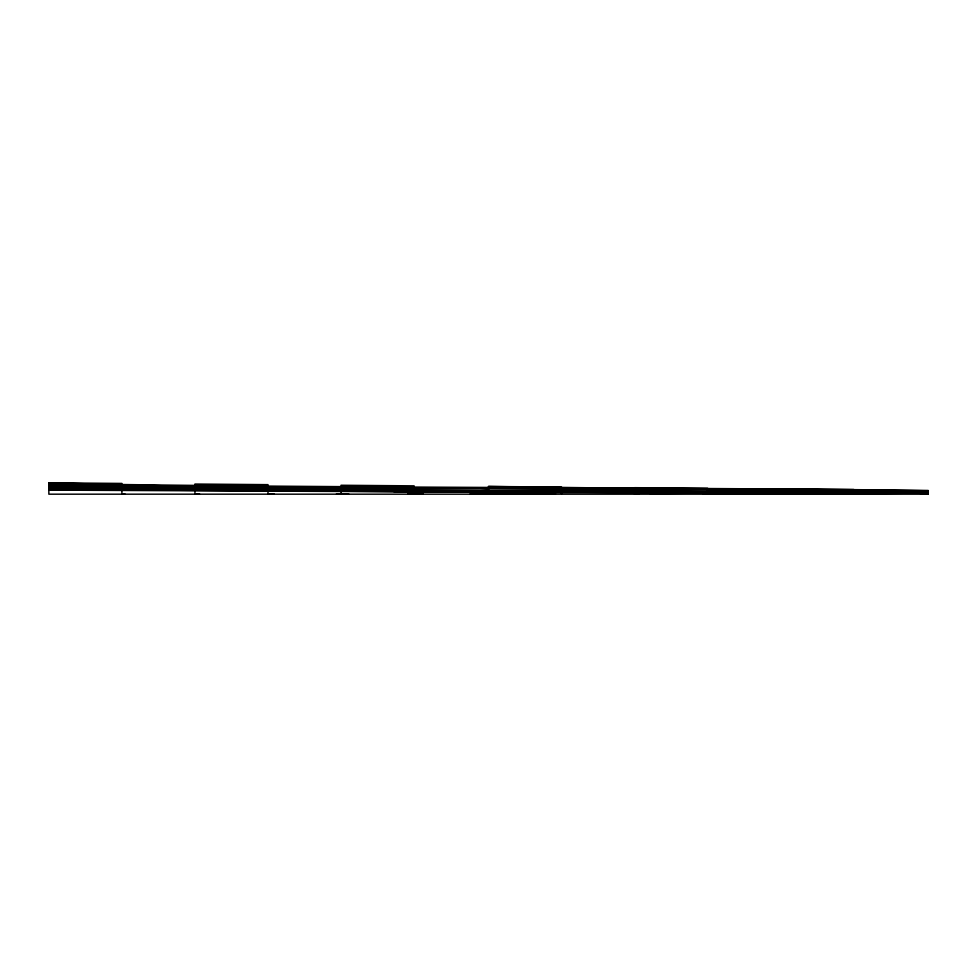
<?xml version="1.0" encoding="UTF-8"?>
<svg xmlns="http://www.w3.org/2000/svg" width="977" height="977" viewBox="0 0 977 977"><rect width="100%" height="100%" fill="white"/><g stroke="black" fill="none" stroke-linecap="round" stroke-linejoin="round"><path stroke-width="1.47" d="M48.85 487.083L121.942 487.755L121.905 483.42L48.85 482.821L48.85 494.179L928.15 494.179L928.15 490.466C635.062 486.864 341.926 488.329 48.85 483.42M561.555 491.443L561.555 487.083L488.5 486.473L488.5 494.179L555.486 493.873M48.85 488.292L268.003 489.306L268.003 494.179L273.975 493.873M928.15 493.153L707.653 494.179L707.653 488.292L634.598 487.682L634.598 494.179L639.043 493.861M634.61 493.092L634.635 490.93M920.554 493.837L928.15 494.179L928.15 492.152L488.5 486.473M341.107 490.356L341.144 487.804M267.979 489.697L268.003 488.488L488.5 490.307L707.519 489.306L928.15 491.468C635.038 489.33 341.901 494.24 48.85 485.251M318.282 490.527L341.132 490.918L341.046 485.251L414.101 485.85L414.101 494.179L423.212 493.861M48.85 487.682L194.948 488.353L194.936 489.037L194.948 484.03L268.003 484.641L268.003 488.671M306.07 489.965L242.113 489.526M780.806 492.835L780.696 488.903L853.751 489.501L853.751 492.493M561.567 493.849L561.567 489.978M380.615 490.942L341.046 490.246L341.046 494.179L348.655 493.849M124.885 493.922L121.905 494.179L121.905 487.413L155.38 487.999M181.527 488.976L194.948 487.804M704.564 489.184L720.989 489.929M199.516 493.861L194.948 494.179L194.948 488.353M261.897 489.514L267.991 489.086M268.003 494.179L272.485 493.873M329.249 489.917L341.193 489.086M345.614 493.898L336.479 493.873M394.317 490.906L414.101 489.697M713.625 493.837L704.942 494.179L704.942 493.153L48.85 490.124M777.863 490.088L799.076 490.979M840.049 490.93L853.751 490.185L867.417 490.918M330.788 490.918L341.254 490.381M414.101 494.179L408.007 493.849L420.171 493.861M476.349 490.942L488.5 490.307M850.711 490.991L878.042 491.944M409.534 491.187L414.101 490.979M849.196 493.91L861.335 493.873M908.415 491.944L928.15 491.138M488.5 491.602L470.279 492.237L488.5 492.493M928.15 490.796C635.062 486.986 341.913 490.784 48.85 484.03M649.79 493.434L928.15 492.152L928.15 494.179L922.08 493.849M48.85 488.903L353.222 490.906M48.85 489.501L455.099 491.907M928.15 491.81L853.751 491.187L470.279 492.726L473.32 492.909M488.5 492.152L48.85 486.473L80.822 487.034M48.85 484.641L268.003 488.488M394.317 491.187L436.878 491.932M470.279 492.518L488.5 492.835M318.246 490.185L360.867 490.93M394.317 491.516L417.13 491.919M48.85 485.85L231.464 489.001M242.113 489.245L286.273 489.965M394.329 491.858L397.37 491.907M167.555 488.219L211.679 488.988M318.307 490.857L322.886 490.942M93.01 487.242L137.146 488.024M167.555 488.549L191.895 488.976M242.101 489.856L248.182 489.965M470.279 493.861L488.5 494.179L479.389 493.861M474.834 493.886L488.5 494.179L477.875 493.849M48.85 482.821L362.491 490.93M394.366 491.749L400.436 491.907M476.349 493.873L488.5 494.179M414.101 491.529L424.726 491.907M341.095 490.588L348.691 490.955M268.003 489.306L278.653 490.014M776.214 493.861L786.79 493.91L780.696 493.837M634.635 488.353L642.036 488.952M703.147 493.825L707.653 494.179L707.409 491.871M341.046 490.246L341.132 490.918M928.15 492.493L928.15 494.179M853.739 493.495L853.751 494.179M704.942 493.837L704.942 493.153M414.101 491.187L414.101 491.81L414.101 491.187"/></g></svg>
